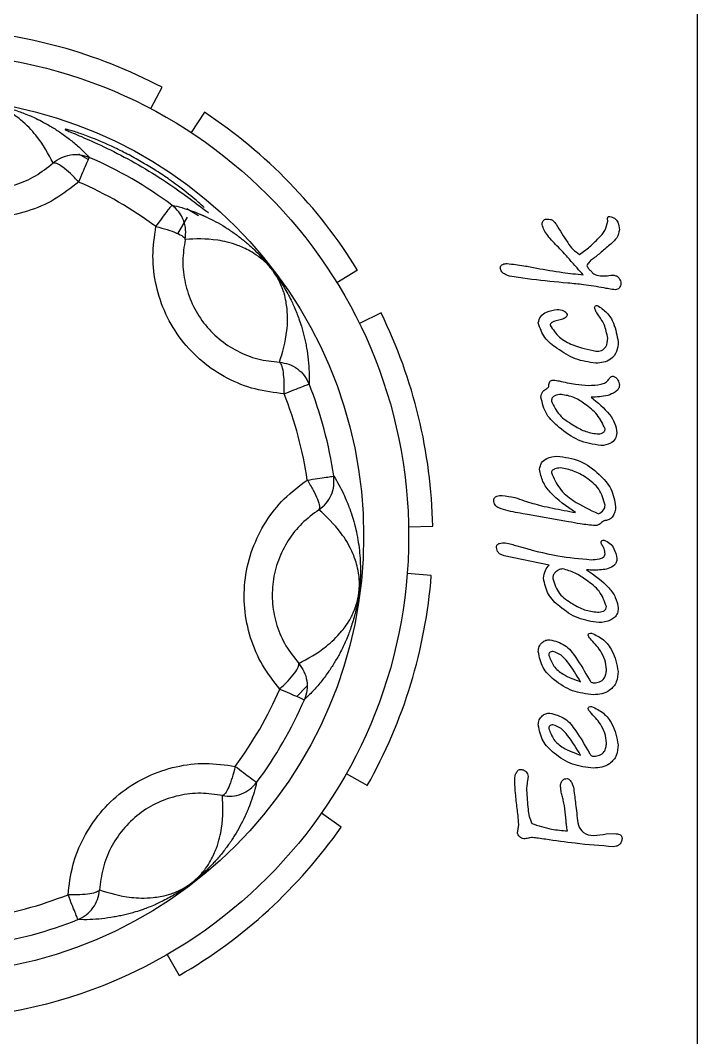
# Model space of a CAD drawing. Extents: x 90 to 120, y 105 to 234.
# Drawn here: x 110.34 to 120.16, y 178.81 to 193.55 of the extents above; entities that cross this region are included whole.
import ezdxf

# ---------------------------------------------------------------- set-up
doc = ezdxf.new("R2010")
doc.units = 0
doc.layers.get('0').update_dxf_attribs({"linetype": 'CONTINUOUS'})

msp = doc.modelspace()

# ---------------------------------------------------------------- linework, layer by layer
at = {"color": 7, "linetype": 'CONTINUOUS'}
for p, q in [((120.161, 108.687), (120.161, 230.687)), ((112.233, 192.271), (112.396, 192.58)), ((113.01, 192.218), (112.818, 191.926)), ((111.324, 191.532), (111.188, 191.61)), ((112.754, 190.822), (112.924, 190.724)), ((112.625, 190.459), (112.764, 190.7)), ((118.857, 190.643), (118.856, 190.676)), ((114.929, 189.752), (115.227, 189.936)), ((118.901, 189.856), (118.949, 189.856)), ((115.571, 189.312), (115.257, 189.158)), ((118.289, 186.286), (117.694, 186.39)), ((115.97, 186.213), (116.32, 186.22)), ((118.007, 185.658), (117.356, 185.793)), ((116.299, 185.508), (115.95, 185.535)), ((114.495, 183.905), (114.352, 183.754)), ((115.067, 182.636), (115.372, 182.464)), ((114.992, 181.862), (114.705, 182.062)), ((118.253, 181.952), (118.229, 182.17)), ((117.551, 181.775), (117.566, 181.901)), ((118.835, 181.763), (118.962, 181.767)), ((112.471, 180.015), (112.646, 179.712))]:
    msp.add_line(p, q, dxfattribs=at)
for radius in [7, 6.347, 6.347]:
    msp.add_circle((108.971, 186.077), radius, dxfattribs=at)
for radius, start, end in [(7.35, 62.2222, 87.2222), (7.35, 31.6667, 56.6667), (5.978, 53.3541, 66.6461), (5.589, 53.3541, 66.6461), (7.35, 1.1111, 26.1111), (5.978, 8.3541, 21.6461), (5.589, 8.3541, 21.6461), (7.35, 330.5556, 355.5556), (5.589, 323.3541, 336.6461), (5.978, 323.3541, 336.6461), (7.35, 300, 325), (5.589, 278.3541, 291.6461), (5.978, 278.3541, 291.6461)]:
    msp.add_arc((108.971, 186.077), radius, start, end, dxfattribs=at)
for points, knots in [([(108.103, 191.992), (108.143, 192.016), (108.222, 192.064), (108.348, 192.128), (108.441, 192.17), (108.492, 192.19), (108.506, 192.196), (108.52, 192.201), (108.533, 192.207), (108.547, 192.212), (108.561, 192.217), (108.616, 192.237), (108.712, 192.269), (108.862, 192.31), (109.012, 192.341), (109.162, 192.363), (109.311, 192.376), (109.459, 192.38), (109.587, 192.377), (109.7, 192.368), (109.757, 192.362), (109.794, 192.357), (109.826, 192.353), (109.864, 192.347), (109.94, 192.334), (110.032, 192.315), (110.133, 192.29), (110.27, 192.25), (110.422, 192.195), (110.56, 192.134), (110.665, 192.081), (110.743, 192.038), (110.812, 191.997), (110.879, 191.954), (110.976, 191.889), (111.094, 191.798), (111.227, 191.683), (111.301, 191.606), (111.341, 191.565)], [0, 0, 0, 0, 0.078391, 0.150163, 0.207851, 0.214007, 0.220098, 0.226125, 0.232087, 0.237984, 0.243817, 0.249586, 0.307037, 0.356885, 0.399143, 0.433836, 0.461003, 0.480736, 0.493286, 0.497165, 0.498669, 0.500022, 0.500977, 0.501991, 0.504361, 0.511152, 0.521242, 0.534847, 0.56656, 0.609017, 0.640733, 0.665147, 0.691564, 0.719987, 0.750416, 0.824975, 0.908168, 1, 1, 1, 1]), ([(110.815, 191.484), (110.746, 191.616), (110.639, 191.817), (110.421, 192.052), (110.264, 192.173), (110.162, 192.238), (110.044, 192.293), (109.927, 192.331), (109.844, 192.348), (109.818, 192.352), (109.797, 192.355), (109.775, 192.358), (109.748, 192.36), (109.71, 192.363), (109.655, 192.364), (109.58, 192.361), (109.476, 192.348), (109.331, 192.313), (109.126, 192.231), (108.841, 192.05), (108.69, 191.886), (108.589, 191.776)], [0, 0, 0, 0, 0.25102, 0.382673, 0.417101, 0.451457, 0.485547, 0.496713, 0.498407, 0.499196, 0.499947, 0.500693, 0.501474, 0.503156, 0.506772, 0.514355, 0.529809, 0.560982, 0.623576, 0.748979, 1, 1, 1, 1]), ([(113.007, 190.838), (112.951, 190.889), (112.839, 190.992), (112.568, 191.201), (112.319, 191.368), (112.119, 191.49), (111.914, 191.603), (111.643, 191.74), (111.374, 191.852), (111.186, 191.92), (111.042, 191.964), (110.976, 191.978), (110.997, 191.963), (111.075, 191.928), (111.278, 191.845), (111.639, 191.682), (112.056, 191.462), (112.458, 191.212), (112.791, 190.975), (112.997, 190.817), (113.086, 190.749), (113.065, 190.773), (113.064, 190.774)], [0, 0, 0, 0, 0.066327, 0.132727, 0.16711, 0.199481, 0.232161, 0.266243, 0.332678, 0.374406, 0.399405, 0.4658, 0.498551, 0.532522, 0.598947, 0.665393, 0.731829, 0.798143, 0.864618, 0.931032, 0.99746, 1, 1, 1, 1]), ([(108.589, 191.776), (108.651, 191.692), (108.776, 191.522), (109.029, 191.322), (109.317, 191.177), (109.632, 191.1), (109.956, 191.094), (110.272, 191.158), (110.568, 191.287), (110.733, 191.418), (110.815, 191.484)], [0, 0, 0, 0, 0.126286, 0.251681, 0.376065, 0.499528, 0.623751, 0.747882, 0.873447, 1, 1, 1, 1]), ([(111.187, 191.209), (111.074, 191.12), (110.849, 190.944), (110.447, 190.772), (110.018, 190.685), (109.578, 190.695), (109.152, 190.799), (108.761, 190.994), (108.417, 191.262), (108.245, 191.492), (108.159, 191.608)], [0, 0, 0, 0, 0.1251185, 0.2500335, 0.3753378, 0.5000418, 0.6249935, 0.7499237, 0.8739243, 1, 1, 1, 1]), ([(110.815, 191.484), (110.853, 191.511), (110.929, 191.567), (111.065, 191.606), (111.207, 191.61), (111.296, 191.58), (111.341, 191.565)], [0, 0, 0, 0, 0.25, 0.5, 0.75, 1, 1, 1, 1]), ([(111.187, 191.209), (111.146, 191.251), (111.065, 191.335), (110.953, 191.428), (110.861, 191.486), (110.831, 191.484), (110.815, 191.484)], [0, 0, 0, 0, 0.250001, 0.5, 0.749999, 1, 1, 1, 1]), ([(112.731, 190.377), (112.736, 190.424), (112.746, 190.517), (112.712, 190.655), (112.644, 190.781), (112.574, 190.843), (112.539, 190.874)], [0, 0, 0, 0, 0.25, 0.5, 0.75, 1, 1, 1, 1]), ([(112.539, 190.874), (112.585, 190.862), (112.674, 190.84), (112.809, 190.796), (112.904, 190.76), (112.955, 190.738), (112.969, 190.733), (112.982, 190.727), (112.996, 190.721), (113.009, 190.715), (113.022, 190.709), (113.075, 190.684), (113.167, 190.639), (113.301, 190.562), (113.429, 190.478), (113.551, 190.386), (113.665, 190.291), (113.773, 190.189), (113.861, 190.096), (113.934, 190.01), (113.971, 189.965), (113.993, 189.936), (114.013, 189.91), (114.036, 189.879), (114.081, 189.816), (114.132, 189.738), (114.186, 189.649), (114.254, 189.524), (114.323, 189.377), (114.377, 189.237), (114.414, 189.125), (114.439, 189.039), (114.459, 188.962), (114.476, 188.884), (114.498, 188.769), (114.518, 188.621), (114.53, 188.446), (114.528, 188.339), (114.527, 188.282)], [0, 0, 0, 0, 0.078391, 0.150163, 0.207851, 0.214007, 0.220098, 0.226125, 0.232087, 0.237984, 0.243817, 0.249586, 0.307037, 0.356885, 0.399143, 0.433836, 0.461003, 0.480736, 0.493286, 0.497165, 0.498669, 0.500022, 0.500977, 0.501991, 0.504361, 0.511152, 0.521242, 0.534847, 0.56656, 0.609017, 0.640733, 0.665147, 0.691564, 0.719987, 0.750416, 0.824975, 0.908168, 1, 1, 1, 1]), ([(117.908, 190.594), (117.908, 190.606), (117.91, 190.629), (117.928, 190.658), (117.955, 190.671), (117.974, 190.672), (117.983, 190.672)], [0, 0, 0, 0, 0.280665, 0.558925, 0.778987, 1, 1, 1, 1]), ([(118.141, 190.262), (118.088, 190.317), (118.014, 190.395), (117.931, 190.506), (117.915, 190.565), (117.908, 190.594)], [0, 0, 0, 0, 0.561009, 0.781414, 1, 1, 1, 1]), ([(117.983, 190.672), (117.997, 190.671), (118.026, 190.669), (118.074, 190.646), (118.095, 190.614), (118.108, 190.595)], [0, 0, 0, 0, 0.280821, 0.561174, 1, 1, 1, 1]), ([(118.108, 190.595), (118.163, 190.507), (118.24, 190.384), (118.347, 190.228), (118.415, 190.182), (118.449, 190.16)], [0, 0, 0, 0, 0.562259, 0.783281, 1, 1, 1, 1]), ([(118.449, 190.16), (118.499, 190.195), (118.597, 190.267), (118.716, 190.385), (118.826, 190.501), (118.847, 190.596), (118.857, 190.643)], [0, 0, 0, 0, 0.279833, 0.560962, 0.781619, 1, 1, 1, 1]), ([(118.856, 190.676), (118.856, 190.681), (118.856, 190.691), (118.864, 190.704), (118.876, 190.71), (118.884, 190.71), (118.888, 190.71)], [0, 0, 0, 0, 0.280338, 0.55921, 0.778796, 1, 1, 1, 1]), ([(118.888, 190.71), (118.912, 190.703), (118.959, 190.688), (119.017, 190.616), (119.024, 190.553), (119.028, 190.514)], [0, 0, 0, 0, 0.2776418, 0.5594643, 1, 1, 1, 1]), ([(114.166, 188.139), (114.024, 188.156), (113.74, 188.191), (113.335, 188.353), (112.97, 188.595), (112.666, 188.912), (112.437, 189.288), (112.299, 189.702), (112.245, 190.135), (112.286, 190.419), (112.307, 190.562)], [0, 0, 0, 0, 0.124938, 0.249963, 0.374872, 0.500081, 0.624831, 0.749849, 0.873923, 1, 1, 1, 1]), ([(112.307, 190.562), (112.364, 190.548), (112.477, 190.52), (112.614, 190.469), (112.71, 190.418), (112.724, 190.391), (112.731, 190.377)], [0, 0, 0, 0, 0.2500007, 0.5, 0.7499993, 1, 1, 1, 1]), ([(119.028, 190.514), (119.018, 190.474), (118.999, 190.395), (118.888, 190.298), (118.81, 190.232), (118.762, 190.191)], [0, 0, 0, 0, 0.277276, 0.558057, 1, 1, 1, 1]), ([(112.731, 190.377), (112.715, 190.273), (112.683, 190.065), (112.721, 189.745), (112.822, 189.439), (112.99, 189.161), (113.215, 188.928), (113.484, 188.75), (113.784, 188.632), (113.993, 188.608), (114.098, 188.596)], [0, 0, 0, 0, 0.126452, 0.251895, 0.376378, 0.49948, 0.624235, 0.748201, 0.873616, 1, 1, 1, 1]), ([(114.098, 188.596), (114.142, 188.739), (114.209, 188.956), (114.221, 189.277), (114.195, 189.473), (114.17, 189.591), (114.125, 189.713), (114.069, 189.824), (114.022, 189.894), (114.007, 189.915), (113.994, 189.932), (113.98, 189.95), (113.963, 189.97), (113.938, 190), (113.9, 190.04), (113.845, 190.09), (113.762, 190.154), (113.635, 190.232), (113.432, 190.319), (113.102, 190.393), (112.879, 190.384), (112.731, 190.377)], [0, 0, 0, 0, 0.2510201, 0.3826734, 0.4171007, 0.4514571, 0.4855469, 0.4967131, 0.4984072, 0.4991962, 0.4999465, 0.500693, 0.5014744, 0.5031559, 0.5067724, 0.514355, 0.5298087, 0.5609823, 0.6235759, 0.748979, 1, 1, 1, 1]), ([(118.342, 190.043), (118.305, 190.085), (118.24, 190.159), (118.171, 190.231), (118.141, 190.262)], [0, 0, 0, 0, 0.560023, 1, 1, 1, 1]), ([(118.762, 190.191), (118.721, 190.156), (118.662, 190.108), (118.583, 190.05), (118.563, 190.012), (118.553, 189.993)], [0, 0, 0, 0, 0.562716, 0.783759, 1, 1, 1, 1]), ([(117.3, 189.967), (117.301, 189.972), (117.302, 189.983), (117.314, 190.001), (117.346, 190.023), (117.379, 190.025), (117.4, 190.027)], [0, 0, 0, 0, 0.125279, 0.250996, 0.500848, 1, 1, 1, 1]), ([(117.4, 190.027), (117.48, 190.017), (117.623, 190), (117.765, 189.972), (117.827, 189.96)], [0, 0, 0, 0, 0.559827, 1, 1, 1, 1]), ([(118.503, 189.864), (118.472, 189.897), (118.418, 189.955), (118.365, 190.016), (118.342, 190.043)], [0, 0, 0, 0, 0.559912, 1, 1, 1, 1]), ([(118.277, 189.743), (118.103, 189.76), (117.843, 189.785), (117.543, 189.824), (117.391, 189.852), (117.327, 189.896), (117.303, 189.934), (117.301, 189.956), (117.3, 189.967)], [0, 0, 0, 0, 0.500576, 0.750841, 0.875472, 0.937651, 0.968835, 1, 1, 1, 1]), ([(117.827, 189.96), (117.953, 189.938), (118.177, 189.897), (118.403, 189.874), (118.503, 189.864)], [0, 0, 0, 0, 0.559998, 1, 1, 1, 1]), ([(118.553, 189.993), (118.562, 189.979), (118.581, 189.951), (118.616, 189.915), (118.651, 189.877), (118.747, 189.839), (118.832, 189.848), (118.901, 189.856)], [0, 0, 0, 0, 0.1244962, 0.2498519, 0.3752146, 0.498607, 1, 1, 1, 1]), ([(118.949, 189.856), (118.965, 189.853), (118.996, 189.847), (119.024, 189.812), (119.044, 189.777), (119.046, 189.753), (119.047, 189.74)], [0, 0, 0, 0, 0.2781632, 0.5585795, 0.7793905, 1, 1, 1, 1]), ([(118.799, 189.674), (118.702, 189.69), (118.529, 189.719), (118.354, 189.736), (118.277, 189.743)], [0, 0, 0, 0, 0.559957, 1, 1, 1, 1]), ([(119.047, 189.74), (119.046, 189.728), (119.045, 189.703), (119.025, 189.673), (119, 189.652), (118.981, 189.649), (118.971, 189.647)], [0, 0, 0, 0, 0.280504, 0.560032, 0.780601, 1, 1, 1, 1]), ([(118.971, 189.647), (118.939, 189.651), (118.881, 189.657), (118.824, 189.669), (118.799, 189.674)], [0, 0, 0, 0, 0.559787, 1, 1, 1, 1]), ([(118.667, 189.386), (118.668, 189.391), (118.668, 189.402), (118.683, 189.418), (118.697, 189.419), (118.706, 189.419)], [0, 0, 0, 0, 0.2808665, 0.5608796, 1, 1, 1, 1]), ([(118.706, 189.419), (118.755, 189.387), (118.855, 189.323), (118.965, 189.135), (118.992, 188.984), (119.009, 188.893)], [0, 0, 0, 0, 0.275456, 0.558584, 1, 1, 1, 1]), ([(117.851, 189.167), (117.859, 189.201), (117.877, 189.268), (117.985, 189.34), (118.071, 189.354), (118.124, 189.362)], [0, 0, 0, 0, 0.27718, 0.559082, 1, 1, 1, 1]), ([(118.124, 189.362), (118.156, 189.358), (118.201, 189.353), (118.253, 189.323), (118.263, 189.299), (118.268, 189.287)], [0, 0, 0, 0, 0.561038, 0.783189, 1, 1, 1, 1]), ([(118.268, 189.287), (118.268, 189.281), (118.266, 189.268), (118.251, 189.246), (118.212, 189.222), (118.175, 189.213), (118.15, 189.208)], [0, 0, 0, 0, 0.124783, 0.25024, 0.499804, 1, 1, 1, 1]), ([(118.717, 189.284), (118.704, 189.302), (118.681, 189.333), (118.672, 189.369), (118.667, 189.386)], [0, 0, 0, 0, 0.5612984, 1, 1, 1, 1]), ([(118.857, 188.945), (118.844, 189.013), (118.821, 189.137), (118.749, 189.239), (118.717, 189.284)], [0, 0, 0, 0, 0.558169, 1, 1, 1, 1]), ([(118.684, 188.584), (118.583, 188.598), (118.381, 188.625), (118.143, 188.781), (117.928, 188.939), (117.876, 189.091), (117.851, 189.167)], [0, 0, 0, 0, 0.280326, 0.561722, 0.782865, 1, 1, 1, 1]), ([(118.15, 189.208), (118.124, 189.202), (118.085, 189.193), (118.044, 189.171), (118.025, 189.152), (118.023, 189.138), (118.022, 189.132)], [0, 0, 0, 0, 0.500513, 0.750443, 0.875632, 1, 1, 1, 1]), ([(118.022, 189.132), (118.063, 189.071), (118.146, 188.947), (118.387, 188.823), (118.573, 188.78), (118.687, 188.755)], [0, 0, 0, 0, 0.2746721, 0.5580012, 1, 1, 1, 1]), ([(119.009, 188.893), (119.006, 188.845), (118.999, 188.749), (118.911, 188.639), (118.797, 188.59), (118.722, 188.586), (118.684, 188.584)], [0, 0, 0, 0, 0.280288, 0.558621, 0.778939, 1, 1, 1, 1]), ([(118.687, 188.755), (118.714, 188.756), (118.769, 188.76), (118.849, 188.828), (118.854, 188.9), (118.857, 188.945)], [0, 0, 0, 0, 0.281532, 0.560361, 1, 1, 1, 1]), ([(114.166, 188.139), (114.167, 188.198), (114.17, 188.314), (114.156, 188.46), (114.132, 188.565), (114.109, 188.586), (114.098, 188.596)], [0, 0, 0, 0, 0.250001, 0.5, 0.749999, 1, 1, 1, 1]), ([(114.098, 188.596), (114.144, 188.589), (114.237, 188.575), (114.361, 188.506), (114.465, 188.408), (114.506, 188.324), (114.527, 188.282)], [0, 0, 0, 0, 0.25, 0.5, 0.75, 1, 1, 1, 1]), ([(118.875, 188.351), (118.883, 188.363), (118.894, 188.38), (118.917, 188.392), (118.928, 188.393), (118.934, 188.394)], [0, 0, 0, 0, 0.558712, 0.779323, 1, 1, 1, 1]), ([(118.934, 188.394), (118.949, 188.389), (118.979, 188.378), (119.013, 188.331), (119.022, 188.291), (119.028, 188.267)], [0, 0, 0, 0, 0.277454, 0.560181, 1, 1, 1, 1]), ([(117.974, 188.216), (117.979, 188.218), (117.987, 188.223), (118, 188.236), (118.002, 188.249), (118.003, 188.257)], [0, 0, 0, 0, 0.281135, 0.562072, 1, 1, 1, 1]), ([(118.003, 188.257), (118.003, 188.268), (118.004, 188.289), (118.016, 188.318), (118.04, 188.335), (118.058, 188.336), (118.066, 188.337)], [0, 0, 0, 0, 0.2810165, 0.5601968, 0.7796484, 1, 1, 1, 1]), ([(118.066, 188.337), (118.083, 188.336), (118.112, 188.334), (118.14, 188.328), (118.153, 188.325)], [0, 0, 0, 0, 0.559842, 1, 1, 1, 1]), ([(118.153, 188.325), (118.232, 188.308), (118.372, 188.278), (118.515, 188.266), (118.578, 188.261)], [0, 0, 0, 0, 0.560187, 1, 1, 1, 1]), ([(118.578, 188.261), (118.638, 188.263), (118.721, 188.266), (118.827, 188.297), (118.859, 188.333), (118.875, 188.351)], [0, 0, 0, 0, 0.561143, 0.781581, 1, 1, 1, 1]), ([(119.028, 188.267), (119.024, 188.247), (119.017, 188.206), (118.952, 188.151), (118.82, 188.097), (118.697, 188.093), (118.615, 188.09)], [0, 0, 0, 0, 0.124041, 0.24897, 0.499032, 1, 1, 1, 1]), ([(117.889, 188.091), (117.89, 188.106), (117.892, 188.136), (117.92, 188.184), (117.954, 188.204), (117.974, 188.216)], [0, 0, 0, 0, 0.2805022, 0.5606895, 1, 1, 1, 1]), ([(118.758, 187.388), (118.647, 187.407), (118.424, 187.445), (118.171, 187.633), (117.951, 187.83), (117.909, 188.004), (117.889, 188.091)], [0, 0, 0, 0, 0.279601, 0.560892, 0.781711, 1, 1, 1, 1]), ([(118.185, 188.128), (118.152, 188.127), (118.11, 188.125), (118.068, 188.1), (118.046, 188.076), (118.043, 188.052), (118.041, 188.035)], [0, 0, 0, 0, 0.4998464, 0.6255441, 0.7511031, 1, 1, 1, 1]), ([(118.819, 187.633), (118.785, 187.704), (118.716, 187.847), (118.54, 187.983), (118.371, 188.1), (118.246, 188.119), (118.185, 188.128)], [0, 0, 0, 0, 0.276594, 0.558466, 0.779753, 1, 1, 1, 1]), ([(118.615, 188.09), (118.71, 188.012), (118.844, 187.904), (118.967, 187.717), (118.982, 187.621), (118.99, 187.573)], [0, 0, 0, 0, 0.560195, 0.780656, 1, 1, 1, 1]), ([(118.041, 188.035), (118.075, 187.963), (118.145, 187.817), (118.339, 187.698), (118.515, 187.59), (118.641, 187.569), (118.703, 187.558)], [0, 0, 0, 0, 0.275373, 0.557587, 0.779351, 1, 1, 1, 1]), ([(118.703, 187.558), (118.73, 187.56), (118.763, 187.561), (118.797, 187.581), (118.81, 187.596), (118.818, 187.614), (118.819, 187.627), (118.819, 187.633)], [0, 0, 0, 0, 0.49872, 0.623852, 0.749399, 0.87456, 1, 1, 1, 1]), ([(118.99, 187.573), (118.984, 187.542), (118.973, 187.481), (118.886, 187.403), (118.807, 187.393), (118.758, 187.388)], [0, 0, 0, 0, 0.279422, 0.560506, 1, 1, 1, 1]), ([(117.87, 187.047), (117.876, 187.079), (117.889, 187.143), (117.986, 187.219), (118.069, 187.229), (118.12, 187.236)], [0, 0, 0, 0, 0.278311, 0.559553, 1, 1, 1, 1]), ([(118.12, 187.236), (118.234, 187.221), (118.464, 187.191), (118.721, 186.993), (118.926, 186.772), (118.956, 186.592), (118.971, 186.503)], [0, 0, 0, 0, 0.279698, 0.560308, 0.780847, 1, 1, 1, 1]), ([(118.17, 187.065), (118.143, 187.063), (118.104, 187.06), (118.062, 187.039), (118.043, 187.019), (118.042, 187.006), (118.041, 186.999)], [0, 0, 0, 0, 0.499537, 0.749821, 0.875302, 1, 1, 1, 1]), ([(118.819, 186.524), (118.796, 186.606), (118.749, 186.771), (118.557, 186.922), (118.367, 187.03), (118.236, 187.053), (118.17, 187.065)], [0, 0, 0, 0, 0.2774, 0.558168, 0.779611, 1, 1, 1, 1]), ([(114.885, 186.946), (114.91, 186.905), (114.958, 186.827), (115.022, 186.7), (115.063, 186.607), (115.084, 186.556), (115.09, 186.542), (115.095, 186.529), (115.1, 186.515), (115.105, 186.501), (115.111, 186.488), (115.131, 186.433), (115.163, 186.336), (115.203, 186.187), (115.234, 186.037), (115.256, 185.886), (115.269, 185.738), (115.273, 185.589), (115.271, 185.461), (115.261, 185.349), (115.255, 185.291), (115.251, 185.255), (115.246, 185.223), (115.241, 185.184), (115.228, 185.108), (115.209, 185.016), (115.184, 184.915), (115.144, 184.778), (115.089, 184.626), (115.028, 184.489), (114.975, 184.383), (114.931, 184.305), (114.891, 184.237), (114.848, 184.169), (114.782, 184.072), (114.692, 183.954), (114.577, 183.822), (114.5, 183.747), (114.459, 183.708)], [0, 0, 0, 0, 0.078391, 0.150163, 0.207851, 0.214007, 0.220098, 0.226125, 0.232087, 0.237984, 0.243817, 0.249586, 0.307037, 0.356885, 0.399143, 0.433836, 0.461003, 0.480736, 0.493286, 0.497165, 0.498669, 0.500022, 0.500977, 0.501991, 0.504361, 0.511152, 0.521242, 0.534847, 0.56656, 0.609017, 0.640733, 0.665147, 0.691564, 0.719987, 0.750416, 0.824975, 0.908168, 1, 1, 1, 1]), ([(114.67, 186.46), (114.707, 186.489), (114.78, 186.548), (114.853, 186.67), (114.894, 186.806), (114.888, 186.899), (114.885, 186.946)], [0, 0, 0, 0, 0.2500003, 0.5, 0.7499997, 1, 1, 1, 1]), ([(118.391, 186.419), (118.26, 186.508), (118.077, 186.631), (117.906, 186.863), (117.882, 186.986), (117.87, 187.047)], [0, 0, 0, 0, 0.559959, 0.780768, 1, 1, 1, 1]), ([(118.041, 186.999), (118.075, 186.919), (118.144, 186.756), (118.394, 186.555), (118.598, 186.459), (118.722, 186.4)], [0, 0, 0, 0, 0.27651, 0.558492, 1, 1, 1, 1]), ([(114.103, 183.862), (114.014, 183.974), (113.837, 184.2), (113.665, 184.602), (113.579, 185.03), (113.588, 185.47), (113.693, 185.897), (113.887, 186.287), (114.156, 186.632), (114.385, 186.803), (114.501, 186.89)], [0, 0, 0, 0, 0.1251185, 0.2500335, 0.3753378, 0.5000418, 0.6249935, 0.7499237, 0.8739243, 1, 1, 1, 1]), ([(114.501, 186.89), (114.531, 186.84), (114.591, 186.74), (114.652, 186.607), (114.684, 186.503), (114.675, 186.474), (114.67, 186.46)], [0, 0, 0, 0, 0.250001, 0.5, 0.749999, 1, 1, 1, 1]), ([(117.205, 186.596), (117.206, 186.603), (117.206, 186.616), (117.216, 186.634), (117.231, 186.647), (117.266, 186.664), (117.299, 186.665), (117.326, 186.666)], [0, 0, 0, 0, 0.125173, 0.250434, 0.375449, 0.500885, 1, 1, 1, 1]), ([(117.326, 186.666), (117.387, 186.658), (117.497, 186.644), (117.601, 186.606), (117.647, 186.589)], [0, 0, 0, 0, 0.559341, 1, 1, 1, 1]), ([(114.67, 186.46), (114.585, 186.397), (114.416, 186.272), (114.216, 186.019), (114.071, 185.732), (113.994, 185.417), (113.987, 185.093), (114.052, 184.776), (114.181, 184.481), (114.312, 184.316), (114.377, 184.233)], [0, 0, 0, 0, 0.126286, 0.251681, 0.376065, 0.499528, 0.623751, 0.747882, 0.873447, 1, 1, 1, 1]), ([(114.377, 184.233), (114.509, 184.303), (114.71, 184.409), (114.945, 184.627), (115.066, 184.784), (115.132, 184.886), (115.186, 185.004), (115.225, 185.122), (115.241, 185.204), (115.245, 185.23), (115.249, 185.252), (115.251, 185.273), (115.254, 185.3), (115.257, 185.339), (115.258, 185.394), (115.255, 185.468), (115.242, 185.572), (115.206, 185.717), (115.125, 185.922), (114.943, 186.208), (114.779, 186.359), (114.67, 186.46)], [0, 0, 0, 0, 0.25102, 0.382673, 0.417101, 0.451457, 0.485547, 0.496713, 0.498407, 0.499196, 0.499947, 0.500693, 0.501474, 0.503156, 0.506772, 0.514355, 0.529809, 0.560982, 0.623576, 0.748979, 1, 1, 1, 1]), ([(117.694, 186.39), (117.601, 186.406), (117.461, 186.431), (117.31, 186.468), (117.248, 186.502), (117.222, 186.527), (117.207, 186.56), (117.206, 186.584), (117.205, 186.596)], [0, 0, 0, 0, 0.500578, 0.750263, 0.812798, 0.875127, 0.937546, 1, 1, 1, 1]), ([(117.647, 186.589), (117.73, 186.564), (117.866, 186.523), (118.06, 186.482), (118.225, 186.449), (118.336, 186.429), (118.391, 186.419)], [0, 0, 0, 0, 0.339879, 0.559915, 0.779957, 1, 1, 1, 1]), ([(118.722, 186.4), (118.749, 186.416), (118.786, 186.439), (118.816, 186.487), (118.818, 186.511), (118.819, 186.524)], [0, 0, 0, 0, 0.559216, 0.779721, 1, 1, 1, 1]), ([(118.971, 186.503), (118.969, 186.479), (118.965, 186.43), (118.934, 186.369), (118.893, 186.32), (118.855, 186.31), (118.837, 186.305)], [0, 0, 0, 0, 0.280245, 0.560552, 0.780712, 1, 1, 1, 1]), ([(118.676, 186.229), (118.603, 186.237), (118.473, 186.25), (118.345, 186.275), (118.289, 186.286)], [0, 0, 0, 0, 0.559805, 1, 1, 1, 1]), ([(118.767, 186.276), (118.753, 186.262), (118.727, 186.237), (118.691, 186.232), (118.676, 186.229)], [0, 0, 0, 0, 0.560423, 1, 1, 1, 1]), ([(118.837, 186.305), (118.822, 186.303), (118.796, 186.3), (118.776, 186.283), (118.767, 186.276)], [0, 0, 0, 0, 0.560607, 1, 1, 1, 1]), ([(118.762, 185.988), (118.762, 185.992), (118.763, 185.999), (118.769, 186.01), (118.782, 186.019), (118.795, 186.02), (118.804, 186.02)], [0, 0, 0, 0, 0.188079, 0.373683, 0.561334, 1, 1, 1, 1]), ([(118.804, 186.02), (118.834, 186.007), (118.893, 185.979), (118.963, 185.881), (118.98, 185.799), (118.99, 185.748)], [0, 0, 0, 0, 0.276563, 0.559586, 1, 1, 1, 1]), ([(117.243, 185.912), (117.244, 185.919), (117.245, 185.933), (117.255, 185.951), (117.271, 185.964), (117.308, 185.981), (117.343, 185.982), (117.37, 185.982)], [0, 0, 0, 0, 0.125085, 0.250317, 0.37527, 0.500662, 1, 1, 1, 1]), ([(117.356, 185.793), (117.34, 185.798), (117.308, 185.806), (117.271, 185.836), (117.251, 185.874), (117.246, 185.9), (117.243, 185.912)], [0, 0, 0, 0, 0.280693, 0.559635, 0.780303, 1, 1, 1, 1]), ([(117.37, 185.982), (117.401, 185.975), (117.458, 185.962), (117.513, 185.945), (117.537, 185.937)], [0, 0, 0, 0, 0.559656, 1, 1, 1, 1]), ([(117.537, 185.937), (117.735, 185.882), (118.089, 185.783), (118.454, 185.75), (118.615, 185.736)], [0, 0, 0, 0, 0.560179, 1, 1, 1, 1]), ([(118.781, 185.941), (118.775, 185.949), (118.766, 185.963), (118.763, 185.981), (118.762, 185.988)], [0, 0, 0, 0, 0.5603779, 1, 1, 1, 1]), ([(118.819, 185.823), (118.816, 185.847), (118.811, 185.889), (118.79, 185.925), (118.781, 185.941)], [0, 0, 0, 0, 0.559121, 1, 1, 1, 1]), ([(118.615, 185.736), (118.656, 185.737), (118.717, 185.738), (118.785, 185.762), (118.815, 185.793), (118.818, 185.813), (118.819, 185.823)], [0, 0, 0, 0, 0.5007912, 0.7502593, 0.8753145, 1, 1, 1, 1]), ([(118.99, 185.748), (118.988, 185.731), (118.985, 185.697), (118.945, 185.64), (118.833, 185.588), (118.731, 185.586), (118.663, 185.584)], [0, 0, 0, 0, 0.125003, 0.249889, 0.498982, 1, 1, 1, 1]), ([(117.927, 185.467), (117.932, 185.507), (117.941, 185.578), (117.987, 185.634), (118.007, 185.658)], [0, 0, 0, 0, 0.558627, 1, 1, 1, 1]), ([(118.202, 185.603), (118.182, 185.599), (118.141, 185.591), (118.095, 185.554), (118.064, 185.51), (118.061, 185.477), (118.06, 185.461)], [0, 0, 0, 0, 0.278881, 0.559635, 0.779979, 1, 1, 1, 1]), ([(118.838, 185.06), (118.809, 185.137), (118.751, 185.293), (118.561, 185.43), (118.389, 185.551), (118.264, 185.586), (118.202, 185.603)], [0, 0, 0, 0, 0.277179, 0.558622, 0.780189, 1, 1, 1, 1]), ([(118.551, 185.589), (118.666, 185.509), (118.826, 185.399), (118.978, 185.195), (118.999, 185.087), (119.009, 185.033)], [0, 0, 0, 0, 0.560322, 0.780934, 1, 1, 1, 1]), ([(118.663, 185.584), (118.642, 185.584), (118.605, 185.584), (118.568, 185.587), (118.551, 185.589)], [0, 0, 0, 0, 0.559966, 1, 1, 1, 1]), ([(118.73, 184.824), (118.626, 184.839), (118.418, 184.87), (118.177, 185.036), (117.975, 185.223), (117.943, 185.386), (117.927, 185.467)], [0, 0, 0, 0, 0.279841, 0.560887, 0.781422, 1, 1, 1, 1]), ([(118.06, 185.461), (118.086, 185.384), (118.139, 185.228), (118.335, 185.102), (118.517, 184.999), (118.645, 184.984), (118.708, 184.976)], [0, 0, 0, 0, 0.275902, 0.557601, 0.77913, 1, 1, 1, 1]), ([(118.708, 184.976), (118.738, 184.977), (118.775, 184.979), (118.813, 185.001), (118.834, 185.023), (118.836, 185.045), (118.838, 185.06)], [0, 0, 0, 0, 0.499781, 0.625485, 0.751117, 1, 1, 1, 1]), ([(119.009, 185.033), (119.007, 185.008), (119.003, 184.959), (118.959, 184.897), (118.871, 184.836), (118.788, 184.829), (118.73, 184.824)], [0, 0, 0, 0, 0.186959, 0.373617, 0.560872, 1, 1, 1, 1]), ([(117.851, 184.405), (117.853, 184.43), (117.858, 184.48), (117.902, 184.537), (117.958, 184.572), (117.997, 184.576), (118.017, 184.577)], [0, 0, 0, 0, 0.279942, 0.559305, 0.779703, 1, 1, 1, 1]), ([(118.017, 184.577), (118.094, 184.557), (118.249, 184.516), (118.426, 184.284), (118.526, 184.111), (118.587, 184.005)], [0, 0, 0, 0, 0.276525, 0.557619, 1, 1, 1, 1]), ([(118.572, 184.64), (118.573, 184.646), (118.574, 184.655), (118.582, 184.663), (118.597, 184.671), (118.611, 184.672), (118.623, 184.672)], [0, 0, 0, 0, 0.248627, 0.374941, 0.501434, 1, 1, 1, 1]), ([(118.605, 184.59), (118.596, 184.598), (118.582, 184.613), (118.575, 184.632), (118.572, 184.64)], [0, 0, 0, 0, 0.5619837, 1, 1, 1, 1]), ([(118.838, 184.144), (118.833, 184.192), (118.822, 184.289), (118.741, 184.444), (118.656, 184.535), (118.605, 184.59)], [0, 0, 0, 0, 0.279577, 0.55972, 1, 1, 1, 1]), ([(118.623, 184.672), (118.683, 184.644), (118.804, 184.587), (118.953, 184.39), (118.988, 184.22), (119.009, 184.117)], [0, 0, 0, 0, 0.2770212, 0.5600913, 1, 1, 1, 1]), ([(118.65, 183.78), (118.547, 183.792), (118.339, 183.815), (118.096, 183.975), (117.897, 184.162), (117.866, 184.324), (117.851, 184.405)], [0, 0, 0, 0, 0.280161, 0.560932, 0.781372, 1, 1, 1, 1]), ([(118.062, 184.407), (118.054, 184.406), (118.036, 184.405), (118.014, 184.392), (118.004, 184.371), (118.003, 184.357), (118.003, 184.35)], [0, 0, 0, 0, 0.280657, 0.559264, 0.779407, 1, 1, 1, 1]), ([(118.464, 183.967), (118.405, 184.064), (118.322, 184.199), (118.19, 184.361), (118.105, 184.391), (118.062, 184.407)], [0, 0, 0, 0, 0.562202, 0.78299, 1, 1, 1, 1]), ([(118.003, 184.35), (118.023, 184.296), (118.065, 184.185), (118.234, 184.049), (118.377, 183.998), (118.464, 183.967)], [0, 0, 0, 0, 0.276591, 0.558357, 1, 1, 1, 1]), ([(114.103, 183.862), (114.145, 183.902), (114.228, 183.983), (114.322, 184.096), (114.379, 184.187), (114.378, 184.218), (114.377, 184.233)], [0, 0, 0, 0, 0.250001, 0.5, 0.749999, 1, 1, 1, 1]), ([(114.377, 184.233), (114.405, 184.195), (114.461, 184.12), (114.499, 183.983), (114.504, 183.841), (114.474, 183.752), (114.459, 183.708)], [0, 0, 0, 0, 0.25, 0.5, 0.75, 1, 1, 1, 1]), ([(119.009, 184.117), (119.005, 184.065), (118.997, 183.959), (118.899, 183.84), (118.773, 183.787), (118.691, 183.782), (118.65, 183.78)], [0, 0, 0, 0, 0.280219, 0.558546, 0.778889, 1, 1, 1, 1]), ([(118.656, 183.951), (118.685, 183.953), (118.741, 183.958), (118.806, 184.01), (118.835, 184.078), (118.837, 184.122), (118.838, 184.144)], [0, 0, 0, 0, 0.280044, 0.558814, 0.779138, 1, 1, 1, 1]), ([(118.587, 184.005), (118.596, 183.989), (118.608, 183.968), (118.636, 183.953), (118.649, 183.951), (118.656, 183.951)], [0, 0, 0, 0, 0.558324, 0.779077, 1, 1, 1, 1]), ([(117.851, 183.341), (117.853, 183.367), (117.858, 183.417), (117.902, 183.474), (117.958, 183.509), (117.997, 183.512), (118.017, 183.514)], [0, 0, 0, 0, 0.279942, 0.559305, 0.779703, 1, 1, 1, 1]), ([(118.017, 183.514), (118.094, 183.494), (118.249, 183.453), (118.426, 183.221), (118.526, 183.047), (118.587, 182.941)], [0, 0, 0, 0, 0.2765253, 0.5576189, 1, 1, 1, 1]), ([(118.572, 183.577), (118.573, 183.583), (118.574, 183.591), (118.582, 183.6), (118.597, 183.608), (118.611, 183.609), (118.623, 183.609)], [0, 0, 0, 0, 0.248627, 0.374941, 0.501434, 1, 1, 1, 1]), ([(118.605, 183.527), (118.596, 183.535), (118.582, 183.549), (118.575, 183.569), (118.572, 183.577)], [0, 0, 0, 0, 0.561984, 1, 1, 1, 1]), ([(118.838, 183.081), (118.833, 183.129), (118.822, 183.225), (118.741, 183.381), (118.656, 183.471), (118.605, 183.527)], [0, 0, 0, 0, 0.279577, 0.55972, 1, 1, 1, 1]), ([(118.623, 183.609), (118.683, 183.581), (118.804, 183.524), (118.953, 183.327), (118.988, 183.157), (119.009, 183.054)], [0, 0, 0, 0, 0.277021, 0.560091, 1, 1, 1, 1]), ([(118.65, 182.717), (118.547, 182.728), (118.339, 182.752), (118.096, 182.911), (117.897, 183.099), (117.866, 183.261), (117.851, 183.341)], [0, 0, 0, 0, 0.280161, 0.560932, 0.781372, 1, 1, 1, 1]), ([(118.062, 183.343), (118.054, 183.343), (118.036, 183.342), (118.014, 183.329), (118.004, 183.308), (118.003, 183.294), (118.003, 183.287)], [0, 0, 0, 0, 0.280657, 0.5592638, 0.7794068, 1, 1, 1, 1]), ([(118.003, 183.287), (118.023, 183.232), (118.065, 183.121), (118.234, 182.986), (118.377, 182.935), (118.464, 182.904)], [0, 0, 0, 0, 0.2765908, 0.5583574, 1, 1, 1, 1]), ([(118.464, 182.904), (118.405, 183.001), (118.322, 183.136), (118.19, 183.297), (118.105, 183.328), (118.062, 183.343)], [0, 0, 0, 0, 0.562202, 0.78299, 1, 1, 1, 1]), ([(118.656, 182.888), (118.685, 182.89), (118.741, 182.895), (118.806, 182.946), (118.835, 183.014), (118.837, 183.059), (118.838, 183.081)], [0, 0, 0, 0, 0.2800442, 0.5588143, 0.7791378, 1, 1, 1, 1]), ([(118.587, 182.941), (118.596, 182.926), (118.608, 182.905), (118.636, 182.889), (118.649, 182.888), (118.656, 182.888)], [0, 0, 0, 0, 0.558324, 0.779077, 1, 1, 1, 1]), ([(119.009, 183.054), (119.005, 183.001), (118.997, 182.896), (118.899, 182.777), (118.773, 182.723), (118.691, 182.719), (118.65, 182.717)], [0, 0, 0, 0, 0.280219, 0.558546, 0.778889, 1, 1, 1, 1]), ([(111.033, 180.882), (111.05, 181.024), (111.084, 181.308), (111.247, 181.714), (111.489, 182.078), (111.806, 182.383), (112.182, 182.611), (112.595, 182.749), (113.029, 182.803), (113.313, 182.762), (113.456, 182.741)], [0, 0, 0, 0, 0.124938, 0.249963, 0.374872, 0.500081, 0.624831, 0.749849, 0.873923, 1, 1, 1, 1]), ([(113.456, 182.741), (113.442, 182.685), (113.413, 182.571), (113.362, 182.434), (113.312, 182.339), (113.285, 182.325), (113.271, 182.318)], [0, 0, 0, 0, 0.250001, 0.5, 0.749999, 1, 1, 1, 1]), ([(117.509, 182.524), (117.51, 182.559), (117.51, 182.612), (117.54, 182.665), (117.564, 182.691), (117.581, 182.696), (117.589, 182.698)], [0, 0, 0, 0, 0.500536, 0.750323, 0.875707, 1, 1, 1, 1]), ([(117.589, 182.698), (117.605, 182.696), (117.636, 182.693), (117.671, 182.665), (117.697, 182.632), (117.7, 182.608), (117.702, 182.596)], [0, 0, 0, 0, 0.279851, 0.560017, 0.780361, 1, 1, 1, 1]), ([(113.767, 182.51), (113.756, 182.463), (113.734, 182.374), (113.69, 182.239), (113.654, 182.144), (113.632, 182.093), (113.626, 182.08), (113.62, 182.066), (113.614, 182.053), (113.608, 182.04), (113.602, 182.026), (113.578, 181.973), (113.532, 181.882), (113.455, 181.748), (113.371, 181.62), (113.28, 181.498), (113.184, 181.383), (113.082, 181.276), (112.99, 181.187), (112.904, 181.114), (112.859, 181.078), (112.83, 181.055), (112.804, 181.036), (112.773, 181.013), (112.71, 180.968), (112.632, 180.916), (112.542, 180.862), (112.417, 180.794), (112.271, 180.725), (112.131, 180.671), (112.019, 180.634), (111.932, 180.61), (111.855, 180.59), (111.777, 180.573), (111.662, 180.551), (111.515, 180.531), (111.34, 180.518), (111.232, 180.52), (111.176, 180.521)], [0, 0, 0, 0, 0.078391, 0.1501634, 0.2078513, 0.2140069, 0.2200979, 0.2261245, 0.2320866, 0.2379843, 0.2438174, 0.2495861, 0.3070371, 0.3568849, 0.3991435, 0.4338356, 0.4610033, 0.4807364, 0.4932857, 0.4971651, 0.4986689, 0.500022, 0.5009771, 0.501991, 0.5043605, 0.5111517, 0.5212419, 0.5348466, 0.5665601, 0.6090165, 0.6407334, 0.6651471, 0.6915643, 0.7199867, 0.7504156, 0.8249751, 0.9081676, 1, 1, 1, 1]), ([(113.271, 182.318), (113.318, 182.313), (113.411, 182.302), (113.549, 182.337), (113.674, 182.404), (113.736, 182.474), (113.767, 182.51)], [0, 0, 0, 0, 0.25, 0.5, 0.75, 1, 1, 1, 1]), ([(117.545, 182.131), (117.536, 182.204), (117.519, 182.335), (117.512, 182.466), (117.509, 182.524)], [0, 0, 0, 0, 0.5600626, 1, 1, 1, 1]), ([(117.698, 182.559), (117.693, 182.528), (117.684, 182.473), (117.681, 182.417), (117.68, 182.392)], [0, 0, 0, 0, 0.56005, 1, 1, 1, 1]), ([(117.702, 182.596), (117.702, 182.589), (117.701, 182.576), (117.699, 182.564), (117.698, 182.559)], [0, 0, 0, 0, 0.5597898, 1, 1, 1, 1]), ([(118.174, 182.443), (118.174, 182.459), (118.175, 182.492), (118.194, 182.536), (118.23, 182.562), (118.257, 182.564), (118.27, 182.565)], [0, 0, 0, 0, 0.2810163, 0.5604209, 0.7798342, 1, 1, 1, 1]), ([(118.27, 182.565), (118.278, 182.562), (118.296, 182.556), (118.32, 182.528), (118.356, 182.475), (118.373, 182.346), (118.386, 182.238), (118.394, 182.167)], [0, 0, 0, 0, 0.061758, 0.124296, 0.24917, 0.498983, 1, 1, 1, 1]), ([(113.271, 182.318), (113.167, 182.334), (112.959, 182.365), (112.638, 182.327), (112.332, 182.227), (112.055, 182.058), (111.821, 181.834), (111.643, 181.564), (111.526, 181.264), (111.502, 181.055), (111.49, 180.951)], [0, 0, 0, 0, 0.126451, 0.251895, 0.376378, 0.49948, 0.624235, 0.748201, 0.873616, 1, 1, 1, 1]), ([(117.68, 182.392), (117.686, 182.302), (117.695, 182.176), (117.715, 182.014), (117.742, 181.948), (117.756, 181.915)], [0, 0, 0, 0, 0.5609512, 0.7814357, 1, 1, 1, 1]), ([(118.198, 182.314), (118.191, 182.338), (118.18, 182.38), (118.176, 182.423), (118.174, 182.443)], [0, 0, 0, 0, 0.560238, 1, 1, 1, 1]), ([(111.49, 180.951), (111.632, 180.906), (111.85, 180.839), (112.17, 180.828), (112.367, 180.853), (112.485, 180.879), (112.607, 180.924), (112.717, 180.979), (112.787, 181.026), (112.809, 181.042), (112.826, 181.055), (112.843, 181.068), (112.864, 181.085), (112.893, 181.11), (112.933, 181.148), (112.983, 181.203), (113.048, 181.286), (113.125, 181.414), (113.213, 181.617), (113.286, 181.946), (113.277, 182.169), (113.271, 182.318)], [0, 0, 0, 0, 0.25102, 0.382673, 0.417101, 0.451457, 0.485547, 0.496713, 0.498407, 0.499196, 0.499947, 0.500693, 0.501474, 0.503156, 0.506772, 0.514355, 0.529809, 0.560982, 0.623576, 0.748979, 1, 1, 1, 1]), ([(118.229, 182.17), (118.224, 182.197), (118.215, 182.245), (118.203, 182.293), (118.198, 182.314)], [0, 0, 0, 0, 0.559953, 1, 1, 1, 1]), ([(117.566, 181.901), (117.563, 181.944), (117.559, 182.021), (117.549, 182.098), (117.545, 182.131)], [0, 0, 0, 0, 0.5599087, 1, 1, 1, 1]), ([(118.394, 182.167), (118.4, 182.12), (118.413, 182.028), (118.417, 181.89), (118.542, 181.711), (118.712, 181.741), (118.835, 181.763)], [0, 0, 0, 0, 0.189988, 0.379961, 0.552407, 1, 1, 1, 1]), ([(117.756, 181.915), (117.85, 181.883), (118.018, 181.826), (118.194, 181.812), (118.272, 181.805)], [0, 0, 0, 0, 0.559781, 1, 1, 1, 1]), ([(118.272, 181.805), (118.268, 181.833), (118.261, 181.881), (118.255, 181.931), (118.253, 181.952)], [0, 0, 0, 0, 0.559994, 1, 1, 1, 1]), ([(117.641, 181.691), (117.629, 181.694), (117.605, 181.699), (117.579, 181.722), (117.557, 181.746), (117.553, 181.765), (117.551, 181.775)], [0, 0, 0, 0, 0.278657, 0.559882, 0.780747, 1, 1, 1, 1]), ([(118.962, 181.767), (118.986, 181.766), (119.017, 181.764), (119.047, 181.745), (119.063, 181.727), (119.065, 181.708), (119.066, 181.696)], [0, 0, 0, 0, 0.499354, 0.625341, 0.750711, 1, 1, 1, 1]), ([(117.709, 181.702), (117.697, 181.699), (117.674, 181.694), (117.651, 181.692), (117.641, 181.691)], [0, 0, 0, 0, 0.560226, 1, 1, 1, 1]), ([(117.768, 181.71), (117.757, 181.709), (117.737, 181.708), (117.718, 181.704), (117.709, 181.702)], [0, 0, 0, 0, 0.559898, 1, 1, 1, 1]), ([(117.955, 181.685), (117.92, 181.69), (117.858, 181.699), (117.795, 181.707), (117.768, 181.71)], [0, 0, 0, 0, 0.5600694, 1, 1, 1, 1]), ([(118.937, 181.577), (118.753, 181.591), (118.424, 181.616), (118.099, 181.664), (117.955, 181.685)], [0, 0, 0, 0, 0.559886, 1, 1, 1, 1]), ([(119.066, 181.696), (119.063, 181.678), (119.057, 181.642), (119.022, 181.602), (118.98, 181.58), (118.951, 181.578), (118.937, 181.577)], [0, 0, 0, 0, 0.278915, 0.558935, 0.779303, 1, 1, 1, 1]), ([(111.49, 180.951), (111.479, 180.939), (111.459, 180.917), (111.353, 180.893), (111.208, 180.879), (111.091, 180.881), (111.033, 180.882)], [0, 0, 0, 0, 0.250001, 0.5, 0.749999, 1, 1, 1, 1]), ([(111.176, 180.521), (111.218, 180.542), (111.302, 180.584), (111.399, 180.687), (111.468, 180.811), (111.482, 180.904), (111.49, 180.951)], [0, 0, 0, 0, 0.25, 0.5, 0.75, 1, 1, 1, 1])]:
    msp.add_open_spline(points, degree=3, knots=knots, dxfattribs=at)
for points in [[(111.187, 191.209), (111.208, 191.257), (111.249, 191.354), (111.298, 191.468), (111.333, 191.547), (111.338, 191.559), (111.341, 191.565)], [(112.307, 190.562), (112.339, 190.604), (112.401, 190.688), (112.475, 190.788), (112.527, 190.858), (112.535, 190.868), (112.539, 190.874)], [(114.166, 188.139), (114.215, 188.159), (114.313, 188.197), (114.428, 188.243), (114.509, 188.275), (114.521, 188.28), (114.527, 188.282)], [(114.501, 186.89), (114.553, 186.897), (114.657, 186.912), (114.78, 186.93), (114.866, 186.943), (114.879, 186.945), (114.885, 186.946)], [(114.103, 183.862), (114.151, 183.841), (114.247, 183.799), (114.361, 183.75), (114.441, 183.716), (114.453, 183.71), (114.459, 183.708)], [(113.456, 182.741), (113.498, 182.71), (113.582, 182.647), (113.682, 182.573), (113.751, 182.521), (113.762, 182.514), (113.767, 182.51)], [(111.176, 180.521), (111.174, 180.527), (111.169, 180.54), (111.137, 180.62), (111.091, 180.736), (111.052, 180.833), (111.033, 180.882)]]:
    msp.add_open_spline(points, degree=3, dxfattribs=at)

doc.saveas('drawing.dxf')
